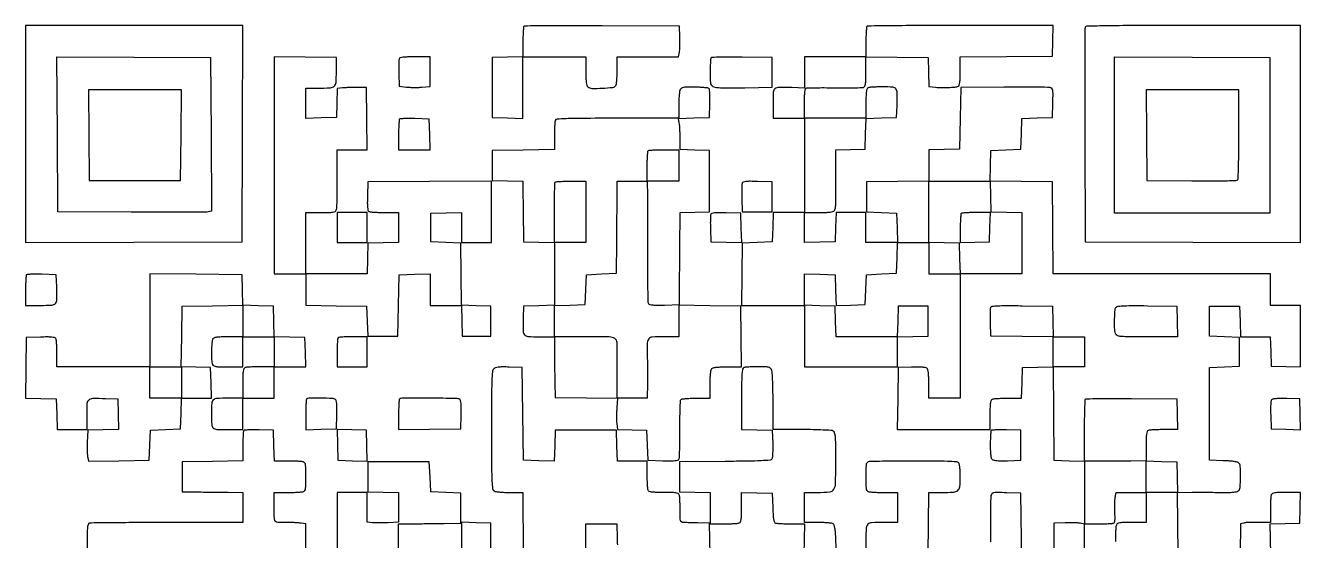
# Model space of a CAD drawing. Extents: x 179 to 1071, y 112 to 1107.
# Drawn here: x 179 to 1071, y 746 to 1107 of the extents above; entities that cross this region are included whole.
import ezdxf

# ---------------------------------------------------------------- set-up
doc = ezdxf.new("R2010")
doc.units = 0

msp = doc.modelspace()

# ---------------------------------------------------------------- linework, layer by layer
for points in [[(985.5, 736.5), (985.230498, 758.25), (984.960995, 780), (995.230498, 780.088447, -0.001965), (999.907735, 780.11035, -0.00115), (1005.509599, 780.101684, -0.00115), (1011.114561, 780.067231, -0.001955), (1015.80218, 780.009308, 0.008019), (1020.386942, 780.008263, 0.017993), (1023.862283, 780.188419, 0.020002), (1026.39969, 780.514404, 0.131997), (1027.55218, 781.043305, 0.204986), (1028.788241, 783.454515, 0.015519), (1029.07533, 790.947628, 0.015402), (1028.898745, 798.447019, 0.208893), (1027.695876, 800.837437, 0.131421), (1026.740901, 801.277004, 0.010763), (1024.000112, 801.687053, 0.013854), (1020.65896, 802.019842, 0.010217), (1016.945876, 802.209882), (1007.5, 802.5), (1007.5, 835), (1007.5, 867.5), (1018, 868), (1028.5, 868.5), (1028.5, 878.5), (1028.5, 888.5), (1018, 889), (1007.5, 889.5), (1007.5, 900), (1007.5, 910.5), (1018, 910.5), (1028.5, 910.5), (1028.783832, 899.75), (1029.067663, 889), (1039.498849, 889), (1049.930034, 889), (1050.215017, 878.75), (1050.5, 868.5), (1060.75, 868.215017), (1071, 867.930034), (1071, 889.465017), (1071, 911), (1060.5, 911), (1050, 911), (1050, 922), (1050, 933), (974.013853, 933), (898.027706, 933), (897.763853, 965.25), (897.5, 997.5), (875.716367, 997.769596), (853.932734, 998.039192), (854.216367, 1008.769596), (854.5, 1019.5), (865, 1020), (875.5, 1020.5), (875.783492, 1031.216508), (876.066984, 1041.933016), (886.783492, 1042.216508), (897.5, 1042.5), (897.784677, 1052.722245, 0.003528), (897.92104, 1059.281802, 0.049437), (897.720804, 1061.630058, 0.162903), (897.071864, 1062.798896, 0.128672), (895.784677, 1063.477323, 0.054099), (894.079093, 1063.684768, 0.001084), (885.358624, 1063.778707, 0.002561), (875.161712, 1063.814213, 0.001716), (863.5, 1063.755078), (833.5, 1063.5), (833, 1042), (832.5, 1020.5), (821.75, 1020.216168), (811, 1019.932337), (811, 1008.985671), (811, 998.039005), (789.25, 997.769502), (767.5, 997.5), (767.5, 987), (767.5, 976.5), (778, 976), (788.5, 975.5), (788.784983, 965.25), (789.069966, 955), (778.034983, 955), (767, 955), (767, 965.5), (767, 976), (756.534983, 976), (746.069966, 976), (745.784983, 965.75), (745.5, 955.5), (734.75, 955.216168), (724, 954.932337), (724, 965.466168), (724, 976), (733.877555, 976, 0.007086), (738.779627, 976.069478, 0.025825), (741.880678, 976.318041, 0.040516), (743.894965, 976.752873, 0.147167), (744.974344, 977.469086, 0.130772), (745.515866, 978.641621, 0.021773), (745.838241, 981.125842, 0.018684), (746.004389, 984.574156, 0.007851), (745.981535, 989.219086, -0.0025), (745.908489, 993.894741, -0.001475), (745.865636, 999.480643, -0.001475), (745.855747, 1005.060293, -0.002526), (745.884747, 1009.715017), (746, 1019.930034), (756.25, 1020.215017), (766.5, 1020.5), (766.783492, 1031.216508), (767.066984, 1041.933016), (777.783492, 1042.216508), (788.5, 1042.5), (788.795054, 1051, 0.009253), (788.93815, 1059.835716, 0.161461), (788.039599, 1062.524916, 0.216958), (785.797882, 1063.752111, 0.018396), (779.062735, 1064, 0.00629), (775.539052, 1063.955668, 0.008172), (772.313053, 1063.821697, 0.006355), (769.625722, 1063.631765, 0.070903), (768.581787, 1063.393011, 0.205218), (767.76761, 1062.601595, 0.063068), (767.30265, 1060.913621, 0.030363), (767.059586, 1057.960143, 0.005351), (767, 1052.393011), (767, 1042), (745.5, 1042), (724, 1042), (724, 1052.393011, -0.006564), (724.064239, 1057.285752, -0.022243), (724.289888, 1060.470447, -0.028837), (724.651749, 1062.542772, -0.261904), (725.25, 1063.194253, -0.075055), (726.20419, 1063.353957, -0.001259), (731.567188, 1063.426298, -0.003208), (737.819761, 1063.454782, -0.002123), (745, 1063.410935, 0.002393), (752.215414, 1063.370765, 0.003481), (758.579687, 1063.410101, 0.001759), (763.974843, 1063.499992, 0.058976), (765.25, 1063.677081, 0.201743), (766.176663, 1064.387329, 0.090156), (766.697195, 1065.864124, 0.035153), (766.945082, 1068.649119, 0.004624), (767, 1074.58689), (767, 1085.039005), (788.75, 1084.769502), (810.5, 1084.5), (810.783489, 1074.385325), (811.066978, 1064.270649), (815.783489, 1063.730676, 0.026132), (819.746015, 1063.485727, 0.014091), (824.637907, 1063.577184, 0.012526), (829.245396, 1063.909141, 0.063575), (831.75, 1064.479623, 0.251048), (832.343557, 1065.145641, 0.029317), (832.707385, 1067.175136, 0.022725), (832.93467, 1070.269233, 0.006971), (833, 1074.954762), (833, 1084.972294), (865.25, 1085.236147), (897.5, 1085.5), (897.783832, 1096.25), (898.067663, 1107), (833.200498, 1107, 0.000962), (808.281625, 1106.952032, 0.001581), (787.19223, 1106.804167, 0.000143), (768.316895, 1106.606768, 0.196122), (767.666667, 1106.333333, 0.178563), (767.399803, 1105.754503, 0.004516), (767.195833, 1102.827083, 0.009111), (767.048276, 1099.341612, 0.006022), (767, 1095.333333), (767, 1085), (745.5, 1085), (724, 1085), (724, 1074.091124), (724, 1063.182249), (715.25, 1063.46618, 0.008521), (705.954029, 1063.609315, 0.175406), (703.364411, 1062.667187, 0.208856), (702.202729, 1060.338893, 0.012752), (702, 1052.391592), (702, 1042), (713, 1042), (724, 1042), (724, 1009), (724, 976), (713.034983, 976), (702.069966, 976), (701.784983, 965.75), (701.5, 955.5), (691, 955), (680.5, 954.5), (680.230498, 932.75), (679.960995, 911), (701.980498, 911), (724, 911), (724, 889.5), (724, 868), (756.5, 868), (789, 868), (789, 878.466168), (789, 888.932337), (799.75, 889.216168), (810.5, 889.5), (810.5, 900), (810.5, 910.5), (800, 910.5), (789.5, 910.5), (789.216168, 899.75), (788.932337, 889), (767.5, 889), (746.067663, 889), (745.783832, 899.75), (745.5, 910.5), (734.75, 910.783832), (724, 911.067663), (724, 922.067663), (724, 933.067663), (734.75, 932.783832), (745.5, 932.5), (745.784183, 921.715394), (746.068365, 910.930789), (756.284183, 911.215394), (766.5, 911.5), (767, 922), (767.5, 932.5), (778, 933), (788.5, 933.5), (788.783832, 944.25), (789.067663, 955), (800.033832, 955), (811, 955), (811, 944), (811, 933), (822, 933), (833, 933), (833, 889.5), (833, 846), (822, 846), (811, 846), (811, 855.877555, 0.007345), (810.929838, 860.653266, 0.024181), (810.685192, 863.794146, 0.035127), (810.271246, 865.875583, 0.154085), (809.600715, 866.916414, 0.132968), (808.513859, 867.412685, 0.020746), (806.150171, 867.703614, 0.018924), (802.957683, 867.84141, 0.009044), (798.850715, 867.788859), (789.5, 867.5), (789.230498, 845.75), (788.960995, 824), (821.480498, 824), (854, 824), (854, 834.393011, -0.005351), (854.059586, 839.960143, -0.030363), (854.30265, 842.913621, -0.063068), (854.76761, 844.601595, -0.205218), (855.581787, 845.393011, -0.07196), (856.63733, 845.632085, -0.005942), (859.455587, 845.821697, -0.007852), (862.838356, 845.955693, -0.005972), (866.547956, 846), (875.932337, 846), (876.216168, 856.75), (876.5, 867.5), (887.236293, 867.783693), (897.972585, 868.067385), (898.236293, 835.283693), (898.5, 802.5), (909.25, 802.216168), (920, 801.932337), (920, 779.966168), (920, 758), (929.418213, 758, 0.005142), (933.125091, 758.038124, 0.006978), (936.470257, 758.15366, 0.004849), (939.2621, 758.316268, 0.074772), (940.199596, 758.523098, 0.206709), (940.833344, 759.142664, 0.065192), (941.179845, 760.451321, 0.036762), (941.297424, 762.581299, 0.009525), (941.168897, 766.016725, -0.010715), (941.066401, 768.942608, -0.009694), (941.083955, 771.969658, -0.009759), (941.205178, 774.679503, -0.030315), (941.432827, 776.493627), (942.090626, 780), (952.545313, 780), (963, 780), (963, 769.5), (963, 759), (952.968615, 759, 0.005223), (947.363168, 758.941447, 0.035136), (944.595022, 758.688478, 0.081819), (943.051437, 758.168974, 0.175064), (942.218615, 757.25, 0.077084), (941.941064, 756.094724, 0.007116), (941.741456, 753.15, 0.009041), (941.616268, 749.611799, 0.006972), (941.603362, 745.75)], [(658.064876, 736.067005), (657.782438, 747.283503), (657.5, 758.5), (649.5, 758.662575, -0.000473), (646.272152, 758.731228, -0.000543), (643.189062, 758.803074, -0.000488), (640.574408, 758.869401, -0.003125), (639.25, 758.912575, -0.132303), (637.98922, 759.305226, -0.192572), (637.315524, 760.238367, -0.057067), (637.047428, 762.275989, -0.004203), (637, 767.918213, 0.006277), (636.955669, 771.449196, 0.008159), (636.821697, 774.68135, 0.006338), (636.631778, 777.373807, 0.070946), (636.393011, 778.418213, 0.204366), (635.605154, 779.231384, 0.063541), (633.93074, 779.696802, 0.030628), (631.003676, 779.940206, 0.005432), (625.5, 780, -0.005432), (619.996324, 780.059794, -0.030628), (617.06926, 780.303198, -0.063541), (615.394846, 780.768616, -0.204366), (614.606989, 781.581787, -0.07203), (614.367894, 782.638111, -0.005915), (614.178303, 785.465525, -0.007831), (614.044305, 788.859224, -0.005951), (614, 792.581787), (614, 802), (603.533832, 802), (593.067663, 802), (592.783832, 812.75), (592.5, 823.5), (571, 823.5), (549.5, 823.5), (549.215829, 812.716515), (548.931657, 801.93303), (538.215829, 802.216515), (527.5, 802.5), (527, 835), (526.5, 867.5), (517.357531, 867.786103, 0.007239), (512.55338, 867.866853, 0.031346), (509.707636, 867.694926, 0.055363), (507.860277, 867.255306, 0.110739), (506.598765, 866.455908, 0.175919), (505.64872, 864.422731, 0.013127), (505.259963, 858.220418, 0.008427), (505.051015, 847.501992, 0.000973), (505.034343, 823.431917, 0.00077), (505.107267, 797.312231, 0.010361), (505.346888, 787.749252, 0.02313), (505.814729, 782.679719, 0.239721), (506.977368, 781.012112, 0.088944), (508.196381, 780.616277, 0.01109), (510.972933, 780.297308, 0.012781), (514.317894, 780.074071, 0.01027), (517.923636, 780), (526.978755, 780), (527.239377, 736.75)], [(746.5, 736.5), (746, 746.789574, 0.007003), (745.685265, 751.813858, 0.024907), (745.278859, 755.012702, 0.037482), (744.750792, 757.071307, 0.172307), (744, 758.024261, 0.108824), (742.965684, 758.396488, 0.009887), (740.223437, 758.696246, 0.012444), (736.902151, 758.909829, 0.00942), (733.25, 758.984687), (724, 759), (724, 769.5), (724, 780), (733.065741, 780, 0.021796), (741.791318, 780.380554, 0.243485), (744.63795, 782.184533, 0.128088), (745.761809, 786.190995, 0.004756), (745.906983, 802.003552, 0.001912), (745.856424, 814.16967, 0.020473), (745.615022, 819.100402, 0.055067), (745.087224, 821.705686, 0.194782), (744.015915, 822.991483, 0.107465), (742.546418, 823.409733, 0.004317), (736.974762, 823.713957, 0.007144), (730.147205, 823.929948, 0.004334), (722.065741, 824), (702, 824), (702, 844.065741, 0.004232), (701.930184, 852.314413, 0.007523), (701.713004, 859.104674, 0.004941), (701.403728, 864.534132, 0.106554), (700.964816, 866.065741, 0.124505), (700.037415, 867.083189, 0.095633), (698.643532, 867.661445, 0.043834), (696.270383, 867.935436, 0.006834), (691.546604, 868, 0.006668), (688.220668, 867.955641, 0.008541), (685.16144, 867.821697, 0.006839), (682.612488, 867.631409, 0.069666), (681.581787, 867.393011, 0.258602), (680.696308, 866.33804, 0.030077), (680.275619, 863.170055, 0.015924), (680.049581, 857.527804, 0.002049), (680, 845.426843), (680, 824.067663), (690.75, 823.783832), (701.5, 823.5), (701.753945, 814, -0.008368), (701.791217, 810.268669, -0.011531), (701.691321, 806.918316, -0.008308), (701.498407, 804.146419, -0.123173), (701.184153, 803.232566, -0.235414), (700.020646, 802.547617, -0.005973), (693.74686, 802.185156, -0.007873), (684.411012, 801.904821, -0.001748), (668.430208, 801.732566), (636.5, 801.5), (636.5, 791), (636.5, 780.5), (647.25, 780.216168), (658, 779.932337), (658, 768.966168), (658, 758), (667.418213, 758, 0.005951), (671.140776, 758.044305, 0.007831), (674.534475, 758.178303, 0.005915), (677.361889, 758.367894, 0.07203), (678.418213, 758.606989, 0.205485), (679.232706, 759.399526, 0.062919), (679.697521, 761.091792, 0.03028), (679.940479, 764.053621, 0.005326), (680, 769.640821), (680, 780.067663), (690.75, 779.783832), (701.5, 779.5), (701.788805, 769.535034, 0.00836), (701.987032, 765.199826, 0.019108), (702.315749, 761.944063, 0.01918), (702.737468, 759.589, 0.199883), (703.288805, 758.800347, 0.117316), (704.172694, 758.495069, 0.006928), (707.018212, 758.252233, 0.010144), (710.447742, 758.077209, 0.007284), (714.283832, 758.015313), (724.067663, 758), (723.783832, 747.25), (723.5, 736.5)], [(375, 736), (375, 746.954687), (375, 757.909374), (371.75, 758.458916, 0.022393), (370.095305, 758.663017, 0.007747), (367.692187, 758.813295, 0.007679), (365.035462, 758.897283, 0.008846), (362.5, 758.893615, -0.008964), (355.587521, 758.885247, -0.208874), (353.84115, 759.683092, -0.178243), (353.098784, 761.554516, -0.006216), (353, 769.5), (353, 780), (362.418213, 780, 0.005951), (366.140776, 780.044305, 0.007831), (369.534475, 780.178303, 0.005915), (372.361889, 780.367894, 0.07203), (373.418213, 780.606989, 0.293407), (374.908548, 782.635663, 0.015702), (375.17128, 791, 0.015702), (374.908548, 799.364337, 0.293407), (373.418213, 801.393011, 0.07196), (372.36267, 801.632085, 0.005942), (369.544413, 801.821697, 0.007852), (366.161644, 801.955693, 0.005972), (362.452044, 802), (353.067663, 802), (352.783832, 812.75), (352.5, 823.5), (342.449448, 823.782781, 0.006672), (338.547259, 823.840477, 0.010046), (335.145783, 823.777033, 0.005301), (332.300668, 823.636532, 0.183378), (331.699448, 823.366114, 0.177405), (331.419791, 822.763099, 0.004914), (331.205463, 819.842555, 0.009528), (331.050668, 816.356161, 0.006329), (331, 812.353221), (331, 802.039775), (309.75, 801.769888), (288.5, 801.5), (288.5, 791), (288.5, 780.5), (299.5, 780.347508, 0.000324), (304.45558, 780.282022, 0.0002), (310.279688, 780.211168, 0.000201), (316.032594, 780.1458, 0.000362), (320.75, 780.097508), (331, 780), (331, 769.5), (331, 759), (326.75, 758.930756, -0.00376), (323.659321, 758.903647, -0.000093), (309.501563, 758.888565, -0.000201), (292.892281, 758.88063, -0.000137), (274, 758.884363, 0.001006), (255.282452, 758.855521, 0.00159), (239.232812, 758.747459, 0.000355), (225.146908, 758.597832, 0.069618), (223.75, 758.386219, 0.255494), (222.760637, 757.388425, 0.048833), (222.278601, 754.787907, 0.019459), (222.046463, 749.82909, 0.001966), (222, 738.0144, 0.002849)], [(440, 736), (440, 747), (440, 758), (450.25, 758.070067, 0.000758), (455.001223, 758.10975, 0.000406), (460.867188, 758.172407, 0.000405), (466.851731, 758.246037, 0.000633), (472, 758.320067), (483.5, 758.5), (483.5, 769), (483.5, 779.5), (473, 780), (462.5, 780.5), (462, 791), (461.5, 801.5), (440, 801.5), (418.5, 801.5), (418.5, 791), (418.5, 780.5), (429.25, 780.216168), (440, 779.932337), (440, 769.545172), (440, 759.158008), (432.75, 758.829004, -0.005769), (429.699277, 758.725818, -0.005145), (426.528125, 758.687815, -0.005167), (423.676774, 758.71245, -0.015902), (421.75, 758.810365), (418, 759.120731), (418, 769.560365), (418, 780), (407.5, 780), (397, 780), (397, 758), (397, 736)], [(810.5, 736.5), (810.769502, 758.25), (811.039005, 780), (820.085244, 780, 0.014003), (828.347552, 780.23144, 0.161906), (831.320824, 781.40879, 0.19807), (832.691633, 784.031236, 0.022649), (833, 790.835184, 0.010228), (832.923115, 794.593488, 0.019737), (832.681544, 797.592452, 0.020575), (832.316486, 799.840408, 0.146858), (831.8, 800.8, 0.183283), (830.428974, 801.416964, 0.005534), (824.074395, 801.730144, 0.007532), (814.933985, 801.941437, 0.002012), (800.381787, 802, 0.001876), (788.685605, 801.956116, 0.002895), (778.575525, 801.821697, 0.000928), (769.827192, 801.638475, 0.086115), (768.581787, 801.393011, 0.293407), (767.091452, 799.364337, 0.015702), (766.82872, 791, 0.015702), (767.091452, 782.635663, 0.293407), (768.581787, 780.606989, 0.07203), (769.638111, 780.367894, 0.005915), (772.465525, 780.178303, 0.007831), (775.859224, 780.044305, 0.005951), (779.581787, 780), (789, 780), (789, 769.5), (789, 759), (780.25, 758.986345, 0.009413), (771.010986, 758.797967, 0.17743), (768.372899, 757.712278, 0.197684), (767.203053, 755.219848, 0.012126), (767, 746.848386), (767, 735.930034)], [(876.027617, 715.067383), (875.763809, 747.283692), (875.5, 779.5), (865.277755, 779.784677, 0.003548), (858.72386, 779.920655, 0.049313), (856.368727, 779.720228, 0.161213), (855.190428, 779.071741, 0.127829), (854.497756, 777.784677, 0.056631), (854.280977, 776.077478, 0.00114), (854.186091, 767.358624, 0.002685), (854.153122, 757.161711, 0.001799), (854.22, 745.5)], [(1050.230215, 736.714798), (1049.96043, 757.929597), (1060.230215, 758.214798), (1070.5, 758.5), (1070.783832, 769.25), (1071.067663, 780), (1061.140821, 780, 0.00572), (1055.850088, 779.939474, 0.031553), (1053.011753, 779.694877, 0.065148), (1051.382712, 779.22792, 0.201439), (1050.606989, 778.418213, 0.070946), (1050.368222, 777.373807, 0.006338), (1050.178303, 774.68135, 0.008159), (1050.044331, 771.449196, 0.006277), (1050, 767.918213), (1050, 759), (1043.75, 758.884846, -0.003344), (1041.220894, 758.855164, -0.003766), (1038.790047, 758.861201, -0.003452), (1036.722673, 758.896182, -0.020367), (1035.64165, 758.96606, 0.033652), (1034.760937, 758.999541, 0.016187), (1033.632474, 758.92988, 0.01597), (1032.455458, 758.780832, 0.022005), (1031.411497, 758.567143), (1029.039693, 757.971858), (1028.769847, 736.735929)], [(920, 736), (920, 746.920545), (920, 757.841089), (917.25, 758.385498, 0.034808), (915.699831, 758.581626, 0.007246), (912.957812, 758.69623, 0.007575), (909.764458, 758.734967, 0.007089), (906.5, 758.678821), (898.5, 758.427736), (898.5, 747.463868), (898.5, 736.5)], [(571, 737.059017), (571, 758), (581.88308, 758), (592.76616, 758), (592.926716, 747.782049, 0.00783), (593.068439, 743.266026, 0.019195)]]:
    msp.add_lwpolyline(points, format="xyb")
for points in [[(179, 1030.993714), (179, 954.987428), (254.75, 955.243714), (330.5, 955.5), (330.756286, 1031.25), (331.012572, 1107), (255.006286, 1107), (179, 1107)], [(223.235953, 1030.25), (223.5, 998.5), (255.5, 998.5), (287.5, 998.5), (287.764047, 1030.25), (288.028094, 1062), (255.5, 1062), (222.971906, 1062)], [(854.216168, 987.25), (854.5, 976.5), (865.25, 976.216168), (876, 975.932337), (876, 954.466168), (876, 933), (854.533832, 933), (833.067663, 933), (832.783832, 943.75), (832.5, 954.5), (821.75, 954.783832), (811, 955.067663), (811, 976.533832), (811, 998), (832.466168, 998), (853.932337, 998)], [(397, 965.5), (397, 955), (407.5, 955), (418, 955), (418, 965.5), (418, 976), (407.5, 976), (397, 976)], [(288, 857), (288, 846), (277, 846), (266, 846), (266, 857), (266, 868), (277, 868), (288, 868)], [(397.21581, 813.285361), (397.5, 802.5), (407.78419, 802.214639), (418.068381, 801.929279), (417.78419, 812.714639), (417.5, 823.5), (407.21581, 823.785361), (396.931619, 824.070721)]]:
    msp.add_lwpolyline(points, close=True)
for points in [[(527.675195, 1106.341861, 0.178199), (527.405018, 1105.756931, 0.00464), (527.198338, 1102.839526, 0.009243), (527.0489, 1099.363067, 0.006118), (527, 1095.367165), (527, 1085.067663), (516.25, 1084.783832), (505.5, 1084.5), (505.5, 1063.5), (505.5, 1042.5), (516.25, 1042.216168), (527, 1041.932337), (527, 1063.466168), (527, 1085), (549, 1085), (571, 1085), (571, 1075.122445, 0.007058), (571.069399, 1070.206205, 0.026014), (571.318419, 1067.109737, 0.041146), (571.755706, 1065.102567, 0.146361), (572.477235, 1064.018894, 0.170093), (575.309702, 1062.966422, 0.017242), (582.598842, 1063.080703, 0.015382), (589.901787, 1063.67294, 0.22768), (592.021277, 1065, 0.109076), (592.394667, 1066.034549, 0.009924), (592.695369, 1068.776562, 0.012483), (592.909611, 1072.09785, 0.009449), (592.984687, 1075.75), (593, 1085), (614.454687, 1085), (635.909374, 1085), (636.511177, 1088.25, 0.030569), (636.724159, 1089.987404, 0.008349), (636.846169, 1092.748437, 0.00841), (636.879612, 1095.890231, 0.008667), (636.80649, 1099), (636.5, 1106.5), (582.425195, 1106.758528, 0.001175), (561.64405, 1106.809054, 0.001923), (544.036525, 1106.742775, 0.00021), (528.330756, 1106.616654, 0.196717)], [(920.460009, 1105.75, 0.090591), (920.266358, 1104.709509, 0.000109), (920.198937, 1082.982812, 0.000984), (920.176611, 1058.652573, 0.000605), (920.241394, 1030), (920.5, 955.5), (995.75, 955.243674), (1071, 954.987348), (1071, 1030.993674), (1071, 1107), (995.968615, 1107, 0.000668), (957.448289, 1106.948566, 0.003471), (936.19131, 1106.744245, 0.001205), (921.475143, 1106.465155, 0.305157)], [(308.758677, 1030.77123), (309.017354, 977.04246), (306.758677, 976.494347, -0.057902), (304.987826, 976.276519, -0.000418), (290.035361, 976.188577, -0.001589), (272.903102, 976.156579, -0.001017), (253, 976.223117), (201.5, 976.5), (201.241383, 1030.758691), (200.982767, 1085.017383), (254.741383, 1084.758691), (308.5, 1084.5)], [(353, 1009.019502), (353, 933), (364, 933), (375, 933), (375, 922.019888), (375, 911.039775), (396.25, 910.769888), (417.5, 910.5), (418, 900), (418.5, 889.5), (429, 889.5), (439.5, 889.5), (440, 911), (440.5, 932.5), (451.25, 932.783832), (462, 933.067663), (462, 922.033832), (462, 911), (472.966168, 911), (483.932337, 911), (484.216168, 900.25), (484.5, 889.5), (494.5, 889.5), (504.5, 889.5), (504.5, 900), (504.5, 910.5), (494.269405, 910.784769), (484.038811, 911.069538), (483.769405, 932.784769), (483.5, 954.5), (473, 955), (462.5, 955.5), (462.5, 965.5), (462.5, 975.5), (473.25, 975.783832), (484, 976.067663), (484, 965.533832), (484, 955), (494.5, 955), (505, 955), (505, 976.510623), (505, 998.021245), (461.75, 997.760623), (418.5, 997.5), (418.211769, 987.582645, 0.006827), (418.138177, 982.804805, 0.023663), (418.278982, 979.717063, 0.033714), (418.604266, 977.705135, 0.19692), (419.211769, 976.847958, 0.115445), (420.139851, 976.524351, 0.007585), (422.985645, 976.266219, 0.010675), (426.421391, 976.080714, 0.007755), (430.25, 976.015313), (440, 976), (440, 965.533832), (440, 955.067663), (429.25, 954.783832), (418.5, 954.5), (418.216168, 943.75), (417.932337, 933), (396.466168, 933), (375, 933), (375, 954.5), (375, 976), (385.393011, 976, 0.004973), (391.189863, 976.057652, 0.033632), (394.047289, 976.307247, 0.078579), (395.629862, 976.816287, 0.186196), (396.446009, 977.719899, 0.072938), (396.700008, 978.851551, 0.006692), (396.87834, 981.734044, 0.008533), (396.986822, 985.194514, 0.006585), (396.990985, 988.969899, -0.001541), (396.951255, 993.391316, -0.000823), (396.927974, 998.858345, -0.000819), (396.922525, 1004.441095, -0.001277), (396.937986, 1009.25), (397, 1020), (407.519502, 1020), (418.039005, 1020), (417.769502, 1041.75), (417.5, 1063.5), (411, 1063.605645, 0.007145), (408.238976, 1063.611063, 0.006028), (405.317692, 1063.539821, 0.006087), (402.654079, 1063.410237, 0.01679), (400.783631, 1063.233214), (397.067263, 1062.755139), (396.783631, 1052.62757), (396.5, 1042.5), (385.75, 1042.216168), (375, 1041.932337), (375, 1052.466168), (375, 1063), (383.25, 1063.09968, 0.010127), (392.264798, 1063.391272, 0.166479), (395.022128, 1064.500652, 0.201362), (396.26007, 1066.993434, 0.015882), (396.5, 1074.545085), (396.5, 1084.5), (374.75, 1084.769502), (353, 1085.039005)], [(440.42719, 1083.670857, 0.080952), (440.238236, 1082.761419, 0.005495), (440.152581, 1080.111648, 0.007759), (440.13413, 1076.934715, 0.005737), (440.208575, 1073.420857), (440.5, 1064.5), (445.5, 1063.896834, 0.017919), (447.827582, 1063.700344, 0.009512), (450.720312, 1063.615389, 0.009455), (453.684465, 1063.640807, 0.014471), (456.25, 1063.785723), (462, 1064.277777), (462, 1074.638889), (462, 1085), (451.468615, 1085, 0.006172), (446.333082, 1084.936605, 0.023783), (443.151337, 1084.70634, 0.035152), (441.150677, 1084.321414, 0.240491)], [(658.686013, 1084.35268, 0.175473), (658.412243, 1083.768108, 0.005596), (658.201516, 1081.119246, 0.010211), (658.049725, 1077.944307, 0.006838), (658, 1074.308582, 0.004361), (658.052614, 1068.275743, 0.057248), (658.345863, 1066.063904, 0.155439), (659.094513, 1064.855321, 0.086331), (660.599894, 1063.96202, 0.078404), (662.479528, 1063.56761, 0.005562), (667.846698, 1063.356999, 0.007379), (674.515203, 1063.268046, 0.004569), (682.349894, 1063.350764), (701.5, 1063.727986), (701.5, 1074.113993), (701.5, 1084.5), (680.436013, 1084.769346, 0.003085), (672.311969, 1084.823103, 0.004901), (665.358056, 1084.758056, 0.001338), (659.324385, 1084.626314, 0.192551)], [(1049.5, 1030), (1049.5, 975.5), (995.211905, 975.5), (940.92381, 975.5), (940.942857, 1025.75, -0.000032), (940.951538, 1045.331386, -0.000047), (940.961905, 1062.563467, -0.000022), (940.972765, 1077.239555, -0.00086), (940.980952, 1080.508612), (941, 1085.017225), (995.25, 1084.758612), (1049.5, 1084.5)], [(637.037076, 1062.069276, 0.088211), (636.631701, 1060.827039, 0.011374), (636.304641, 1058.037648, 0.01299), (636.075917, 1054.678933, 0.010504), (636, 1051.065741), (636, 1042), (593.106989, 1042, 0.000902), (568.13526, 1041.954961, 0.008185), (557.238282, 1041.737243, 0.010474), (550.885689, 1041.372877, 0.289219), (549.606989, 1040.418213, 0.07199), (549.367906, 1039.362338, 0.005931), (549.178303, 1036.540204, 0.007843), (549.044306, 1033.152805, 0.005963), (549, 1029.437715), (549, 1020.039005), (527.25, 1019.769502), (505.5, 1019.5), (505.5, 1009), (505.5, 998.5), (516.25, 998.216168), (527, 997.932337), (527.046894, 987.216168, 0.00116), (527.079463, 982.352763, 0.000691), (527.139675, 976.563499, 0.000692), (527.215634, 970.794778, 0.001198), (527.296894, 966), (527.5, 955.5), (538.25, 955.216168), (549, 954.932337), (549, 933), (549, 911.067663), (538.25, 910.783832), (527.5, 910.5), (527.204946, 902, 0.009927), (527.071849, 893.034911, 0.179688), (528.066531, 890.397028, 0.203196), (530.49751, 889.211645, 0.01319), (538.519052, 889), (549, 889), (549.074274, 878.25, 0.00076), (549.115378, 873.373532, 0.000454), (549.178349, 867.573437, 0.000454), (549.251555, 861.797094, 0.000788), (549.324274, 857), (549.5, 846.5), (571.393369, 846.230098), (593.286737, 845.960197), (592.715772, 839.149733, 0.011282), (592.537777, 836.239147, 0.009259), (592.47549, 833.124876, 0.009378), (592.524987, 830.259921, 0.02433), (592.699569, 828.203214), (593.25433, 824.067158), (603.377165, 823.783579), (613.5, 823.5), (614, 813), (614.5, 802.5), (624.918214, 802.21316, 0.006377), (629.958815, 802.138692, 0.022737), (633.181795, 802.27881, 0.032198), (635.272549, 802.601833, 0.202065), (636.135366, 803.21316, 0.128458), (636.454677, 804.245066, 0.002444), (636.679353, 809.903206, 0.005767), (636.833915, 816.545293, 0.003809), (636.865326, 824.180734, -0.003154), (636.88668, 831.800998, -0.004852), (637.010733, 838.394349, -0.001755), (637.192147, 844.057096, -0.130239), (637.457191, 844.930734, -0.219475), (638.142823, 845.384976, -0.013128), (640.665397, 845.70649, -0.016488), (643.955763, 845.92907, -0.008642), (648.059017, 846), (658, 846), (658, 855.8, -0.008695), (658.074295, 860.071747, -0.018472), (658.311224, 863.369558, -0.019349), (658.671932, 865.799696, -0.150969), (659.2, 866.8, -0.151043), (660.201042, 867.328272, -0.019325), (662.634709, 867.6889, -0.018449), (665.938257, 867.92575, -0.00867), (670.219888, 868), (680.039775, 868), (679.769888, 889.25), (679.5, 910.5), (657.75, 910.769502), (636, 911.039005), (636, 900.019502), (636, 889), (625.567388, 889, 0.013731), (617.541131, 888.779546, 0.202779), (615.06266, 887.566826, 0.17558), (614.020535, 884.863918, 0.009819), (614.013768, 875.709791, -0.0024), (614.073881, 871.446308, -0.001295), (614.109115, 866.194439, -0.00129), (614.117352, 860.843858, -0.002031), (614.093918, 856.25), (614, 846), (603.5, 846), (593, 846), (592.881396, 855.75, -0.002676), (592.851204, 860.182621, -0.001581), (592.860221, 865.474938, -0.001582), (592.902647, 870.759143, -0.002713), (592.975862, 875.164684, 0.016017), (592.87789, 884.972068, 0.249578), (591.231066, 887.775128, 0.13462), (587.461121, 888.870702, 0.003796), (570.432612, 889), (549, 889), (549, 899.966168), (549, 910.932337), (559.75, 911.216168), (570.5, 911.5), (571, 922), (571.5, 932.5), (582, 933), (592.5, 933.5), (592.672084, 955.5, 0.000009), (592.743681, 964.674575, 0.000008), (592.816506, 974.048437, 0.000008), (592.880838, 982.365359, 0.000029), (592.922084, 987.75), (593, 998), (603.5, 998), (614, 998), (614.067144, 987.75, -0.001423), (614.088848, 981.892437, -0.000263), (614.092445, 971.110937, -0.000282), (614.082888, 958.502875, -0.000258), (614.058988, 945.5, 0.002463), (614.090774, 933.141167, 0.003868), (614.25254, 922.521991, 0.001087), (614.484465, 913.298816, 0.13862), (614.823629, 912.21316, 0.19662), (615.707459, 911.603, 0.031847), (617.814366, 911.279689, 0.022609), (621.048733, 911.139286, 0.006425), (626.081786, 911.21316), (636.5, 911.5), (636.673654, 933.5, 0.000017), (636.745738, 942.672008, 0.000016), (636.818724, 952.038161, 0.000016), (636.88292, 960.344753, 0.000056), (636.923654, 965.715017), (637, 975.930034), (647.25, 976.215017), (657.5, 976.5), (657.5, 998), (657.5, 1019.5), (647.25, 1019.784983), (637, 1020.069966), (637, 1027.909983, 0.00703), (636.954607, 1031.138158, 0.00709), (636.818464, 1034.354674, 0.006945), (636.621269, 1037.152248, 0.028291), (636.382006, 1038.839971), (635.764011, 1041.929943), (646.632006, 1042.214971), (657.5, 1042.5), (657.788231, 1052.417355, 0.008187), (657.84113, 1056.588333, 0.016931), (657.718792, 1059.844873, 0.014182), (657.473401, 1062.296281, 0.226007), (657.032713, 1062.979782, 0.112098), (656.264676, 1063.24312, 0.005908), (653.664327, 1063.491502, 0.009067), (650.53898, 1063.69582, 0.006454), (647.031558, 1063.815962, 0.005792), (641.854865, 1063.866429, 0.042822), (639.398414, 1063.651122, 0.100401), (637.984426, 1063.097559, 0.127209)], [(963.235953, 1030.25), (963.5, 998.5), (994.93202, 998.235498, 0.001697), (1010.901959, 998.155315, 0.00816), (1019.995146, 998.288929, 0.006635), (1026.009704, 998.555446, 0.241447), (1027.166708, 999.235498, 0.134731), (1027.492293, 1000.296498, 0.001088), (1027.738089, 1009.161365, 0.003824), (1027.920853, 1019.372002, 0.002438), (1027.984687, 1031.25), (1028, 1062), (995.485953, 1062), (962.971906, 1062)], [(440.699448, 1041.366114, 0.177451), (440.419778, 1040.762931, 0.004898), (440.205463, 1037.836713, 0.009512), (440.050668, 1034.343898, 0.006317), (440, 1030.333333), (440, 1020), (451.033832, 1020), (462.067663, 1020), (461.783832, 1030.75), (461.5, 1041.5), (451.449448, 1041.782781, 0.006672), (447.547259, 1041.840477, 0.010046), (444.145783, 1041.777033, 0.005301), (441.300668, 1041.636532, 0.183378)], [(636, 1009), (636, 998), (625, 998), (614, 998), (614, 1008.333333, -0.006022), (614.048276, 1012.341612, -0.009111), (614.195833, 1015.827083, -0.004516), (614.399803, 1018.754503, -0.178563), (614.666667, 1019.333333, -0.178563), (615.245497, 1019.600197, -0.004516), (618.172917, 1019.804167, -0.009111), (621.658388, 1019.951724, -0.006022), (625.666667, 1020), (636, 1020)], [(571, 976.5), (571, 955), (560, 955), (549, 955), (549, 975.833333, -0.002993), (549.048097, 983.867578, -0.004756), (549.195833, 990.742708, -0.001277), (549.396201, 996.712325, -0.189545), (549.666667, 997.333333, -0.178563), (550.245497, 997.600197, -0.004516), (553.172917, 997.804167, -0.009111), (556.658388, 997.951724, -0.006022), (560.666667, 998), (571, 998)], [(680.442274, 996.710164, 0.081166), (680.248144, 995.773814, 0.005233), (680.158783, 992.980936, 0.007531), (680.137174, 989.634259, 0.005535), (680.210159, 985.924983), (680.5, 976.5), (691, 976.5), (701.5, 976.5), (701.5, 987), (701.5, 997.5), (691.232115, 997.785181, 0.005823), (686.049899, 997.868732, 0.025951), (683.012272, 997.724596, 0.043922), (681.172333, 997.376284, 0.236652)], [(658.44069, 974.706038, 0.08044), (658.24673, 973.777249, 0.005694), (658.156546, 971.121982, 0.007919), (658.135127, 967.937236, 0.005886), (658.208575, 964.420857), (658.5, 955.5), (669.285361, 955.21581), (680.070721, 954.931619), (679.785361, 965.21581), (679.5, 975.5), (669.232115, 975.785181, 0.005806), (664.041094, 975.869045, 0.026058), (661.006728, 975.724611, 0.044386), (659.172066, 975.374845, 0.236067)], [(833.666667, 975.333333, 0.177498), (833.400092, 974.758257, 0.004882), (833.195833, 971.963682, 0.009495), (833.048292, 968.628342, 0.006304), (833, 964.79835), (833, 954.930034), (843.25, 955.215017), (853.5, 955.5), (853.784983, 965.75), (854.069966, 976), (844.20165, 976, 0.006304), (840.371658, 975.951708, 0.009495), (837.036318, 975.804167, 0.004882), (834.241743, 975.599908, 0.177498)], [(266, 900.513853), (266, 868), (256.25, 867.941964, -0.000638), (243.2544, 867.88119, -0.000696), (230.63055, 867.855829, -0.000743), (219.38029, 867.865609, -0.001619), (210.75, 867.913886), (201, 868), (200.984687, 877.25, 0.008167), (200.919254, 880.886984, 0.011132), (200.733781, 884.16123, 0.008157), (200.475228, 886.869999, 0.113964), (200.152042, 887.788231, 0.19692), (199.294865, 888.395734, 0.033714), (197.282937, 888.721018, 0.023663), (194.195195, 888.861823, 0.006827), (189.417355, 888.788231), (179.5, 888.5), (179.230211, 867.284032), (178.960423, 846.068065), (189.730211, 845.784032), (200.5, 845.5), (200.783832, 834.75), (201.067663, 824), (211.533832, 824), (222, 824), (222, 834.480948, -0.01319), (222.211645, 842.50249, -0.203196), (223.397028, 844.933469, -0.179688), (226.034911, 845.928151, -0.009927), (235, 845.795054), (243.5, 845.5), (243.783485, 834.784171), (244.06697, 824.068343), (233.283485, 823.784171), (222.5, 823.5), (222.204946, 815, 0.006937), (222.133698, 811.579253, 0.008098), (222.163731, 808.330116, 0.007286), (222.273473, 805.588797, 0.047804), (222.478972, 804.230182), (223.048052, 801.960364), (244.274026, 802.230182), (265.5, 802.5), (266, 813), (266.5, 823.5), (277, 824), (287.5, 824.5), (287.783832, 835.25), (288.067663, 846), (298.567663, 846), (309.067663, 846), (308.783832, 856.75), (308.5, 867.5), (298.230215, 867.785202), (287.96043, 868.070403), (288.230215, 889.285202), (288.5, 910.5), (309.75, 910.769888), (331, 911.039775), (331, 900.019888), (331, 889), (321.122445, 889, 0.008007), (316.650849, 888.928383, 0.020508), (313.422515, 888.692167, 0.023985), (311.153003, 888.321231, 0.168891), (310.209897, 887.75, 0.156278), (309.465854, 885.895407, 0.009772), (309.155528, 879.926116, 0.014685), (309.137509, 873.979564, 0.054947), (309.643819, 870.283001, 0.131374), (310.3589, 868.99603, 0.150395), (311.587502, 868.318709, 0.047649), (314.030262, 868.048777, 0.003707), (320.608408, 868), (331, 868), (331, 878.5), (331, 889), (342, 889), (353, 889), (353, 878.5), (353, 868), (343.581787, 868, 0.005951), (339.859224, 867.955695, 0.007831), (336.465525, 867.821697, 0.005915), (333.638111, 867.632106, 0.07203), (332.581787, 867.393011, 0.205218), (331.76761, 866.601595, 0.063068), (331.30265, 864.913621, 0.030363), (331.059586, 861.960143, 0.005351), (331, 856.393011), (331, 846), (320.616631, 846, 0.011737), (312.771617, 845.815814, 0.179999), (310.322049, 844.771099, 0.191575), (309.228611, 842.405154, 0.013589), (309.027309, 835, 0.013589), (309.228611, 827.594846, 0.191575), (310.322049, 825.228901, 0.179999), (312.771617, 824.184186, 0.011737), (320.616631, 824), (331, 824), (331, 835), (331, 846), (342, 846), (353, 846), (353, 857), (353, 868), (364.034983, 868), (375.069966, 868), (374.784983, 878.25), (374.5, 888.5), (363.783492, 888.783492), (353.066984, 889.066984), (352.783492, 899.783492), (352.5, 910.5), (341.783492, 910.783492), (331.066984, 911.066984), (330.783492, 921.783492), (330.5, 932.5), (298.25, 932.763853), (266, 933.027706)], [(179.699448, 932.366114, 0.177451), (179.419778, 931.762931, 0.004898), (179.205463, 928.836713, 0.009512), (179.050668, 925.343898, 0.006317), (179, 921.333333), (179, 911), (189.480948, 911, 0.01319), (197.50249, 911.211645, 0.203196), (199.933469, 912.397028, 0.179688), (200.928151, 915.034911, 0.009927), (200.795054, 924), (200.5, 932.5), (190.449448, 932.782781, 0.006672), (186.547259, 932.840477, 0.010046), (183.145783, 932.777033, 0.005301), (180.300668, 932.636532, 0.183378)], [(897.783832, 899.75), (898.067663, 889), (909.033832, 889), (920, 889), (920, 878.5), (920, 868), (909, 868), (898, 868), (898, 878.480498), (898, 888.960995), (876.25, 889.230498), (854.5, 889.5), (854.210159, 898.924983, -0.005474), (854.136743, 902.63317, -0.007464), (854.157067, 905.976464, -0.005152), (854.244472, 908.767103, -0.081377), (854.436432, 909.69494, -0.279403), (855.363561, 910.413716, -0.01632), (859.0794, 910.718847, -0.0131), (865.096014, 910.857837, -0.002397), (876.226273, 910.769957), (897.5, 910.5)], [(984.783832, 899.75), (985.067663, 889), (963.650463, 889, -0.001347), (949.419495, 889.03833, -0.024114), (944.854027, 889.283302, -0.094889), (942.687648, 889.932224, -0.210194), (941.630286, 891.25, -0.057335), (941.035034, 895.261998, -0.01612), (941.031788, 901.602591, -0.010458), (941.366599, 907.957077, -0.179864), (942.21962, 909.81962, -0.175982), (943.51576, 910.425075, -0.011239), (947.759176, 910.706088, -0.011167), (954.035476, 910.839899, -0.003029), (963.96962, 910.76962), (984.5, 910.5)], [(397.666667, 888.333333, 0.177413), (397.400114, 887.758552, 0.004912), (397.195833, 884.973958, 0.009526), (397.048294, 881.649913, 0.006327), (397, 877.833333), (397, 868), (407.5, 868), (418, 868), (418, 878.5), (418, 889), (408.166667, 889, 0.006327), (404.350087, 888.951706, 0.009526), (401.026042, 888.804167, 0.004912), (398.241448, 888.599886, 0.177413)], [(375.666667, 845.333333, 0.178637), (375.399783, 844.754242, 0.004491), (375.195833, 841.817145, 0.009085), (375.048275, 838.320751, 0.006002), (375, 834.299502), (375, 823.932337), (385.75, 824.216168), (396.5, 824.5), (396.788231, 834.417355, 0.006827), (396.861823, 839.195195, 0.023663), (396.721018, 842.282937, 0.033714), (396.395734, 844.294865, 0.19692), (395.788231, 845.152042, 0.134486), (393.660391, 845.805612, 0.005407), (385.507867, 845.96724, 0.004187), (377.193085, 845.972527, 0.196902)], [(440.666667, 845.333333, 0.178606), (440.399791, 844.754352, 0.004501), (440.195833, 841.821355, 0.009096), (440.048276, 838.329587, 0.006011), (440, 834.313831), (440, 823.960995), (461.75, 824.230498), (483.5, 824.5), (483.788231, 834.417355, 0.006827), (483.861823, 839.195195, 0.023663), (483.721018, 842.282937, 0.033714), (483.395734, 844.294865, 0.19692), (482.788231, 845.152042, 0.139975), (480.45216, 845.842117, 0.001196), (461.513046, 845.968934, 0.000905), (442.318303, 846.016802, 0.19909)], [(984.783832, 834.75), (985.067663, 824), (975.615619, 824, 0.00593), (971.880092, 823.955696, 0.007809), (968.475463, 823.821697, 0.005887), (965.638889, 823.632128, 0.0721), (964.581787, 823.393011, 0.20495), (963.767927, 822.602718, 0.063217), (963.302822, 820.919034, 0.030446), (963.059651, 817.973908, 0.005377), (963, 812.426843), (963, 802.067663), (973.75, 801.783832), (984.5, 801.5), (984.783832, 790.75), (985.067663, 780), (974.033832, 780), (963, 780), (963, 791.054226), (963, 802.108452), (952.25, 801.995795, -0.001254), (947.356276, 801.956781, -0.000736), (941.5, 801.933395, -0.000736), (935.643721, 801.927241, -0.001254), (930.75, 801.941569), (920, 802), (920, 823.333333, -0.002984), (920.049092, 831.560248, -0.004742), (920.199888, 838.599888, -0.001269), (920.404391, 844.713129, -0.189578), (920.680468, 845.347135, -0.194926), (921.328722, 845.621499, -0.000608), (930.434599, 845.750224, -0.003285), (940.778546, 845.815907, -0.002034), (952.930468, 845.763802), (984.5, 845.5)], [(1051.211769, 845.171892, 0.194332), (1050.604837, 844.304675, 0.033522), (1050.279427, 842.284851, 0.023595), (1050.138477, 839.191621, 0.006852), (1050.211769, 834.417355), (1050.5, 824.5), (1060.78419, 824.214639), (1071.068381, 823.929279), (1070.78419, 834.714639), (1070.5, 845.5), (1061.5, 845.754537, 0.008988), (1057.958808, 845.791006, 0.012224), (1054.765332, 845.688381, 0.009174), (1052.127273, 845.490367, 0.121344)], [(854.699448, 823.366114, 0.174545), (854.42056, 822.773397, 0.005931), (854.205463, 820.166431, 0.010534), (854.050713, 817.03601, 0.007082), (854, 813.455778, 0.008159), (854.071977, 809.045061, 0.025371), (854.319499, 806.082853, 0.036445), (854.73626, 804.097914, 0.15069), (855.399285, 803.083586, 0.132968), (856.486141, 802.587315, 0.020746), (858.849829, 802.296386, 0.018924), (862.042317, 802.15859, 0.009044), (866.149285, 802.211141), (875.5, 802.5), (875.5, 813), (875.5, 823.5), (865.449448, 823.782781, 0.006672), (861.547259, 823.840477, 0.010046), (858.145783, 823.777033, 0.005301), (855.300668, 823.636532, 0.183378)]]:
    msp.add_lwpolyline(points, format="xyb", close=True)
msp.add_lwpolyline([(504.5, 736.5), (504.5, 747.5), (504.5, 758.5), (494.25, 758.784983), (484, 759.069966), (484, 747.534983), (484, 736)])

doc.saveas('drawing.dxf')
